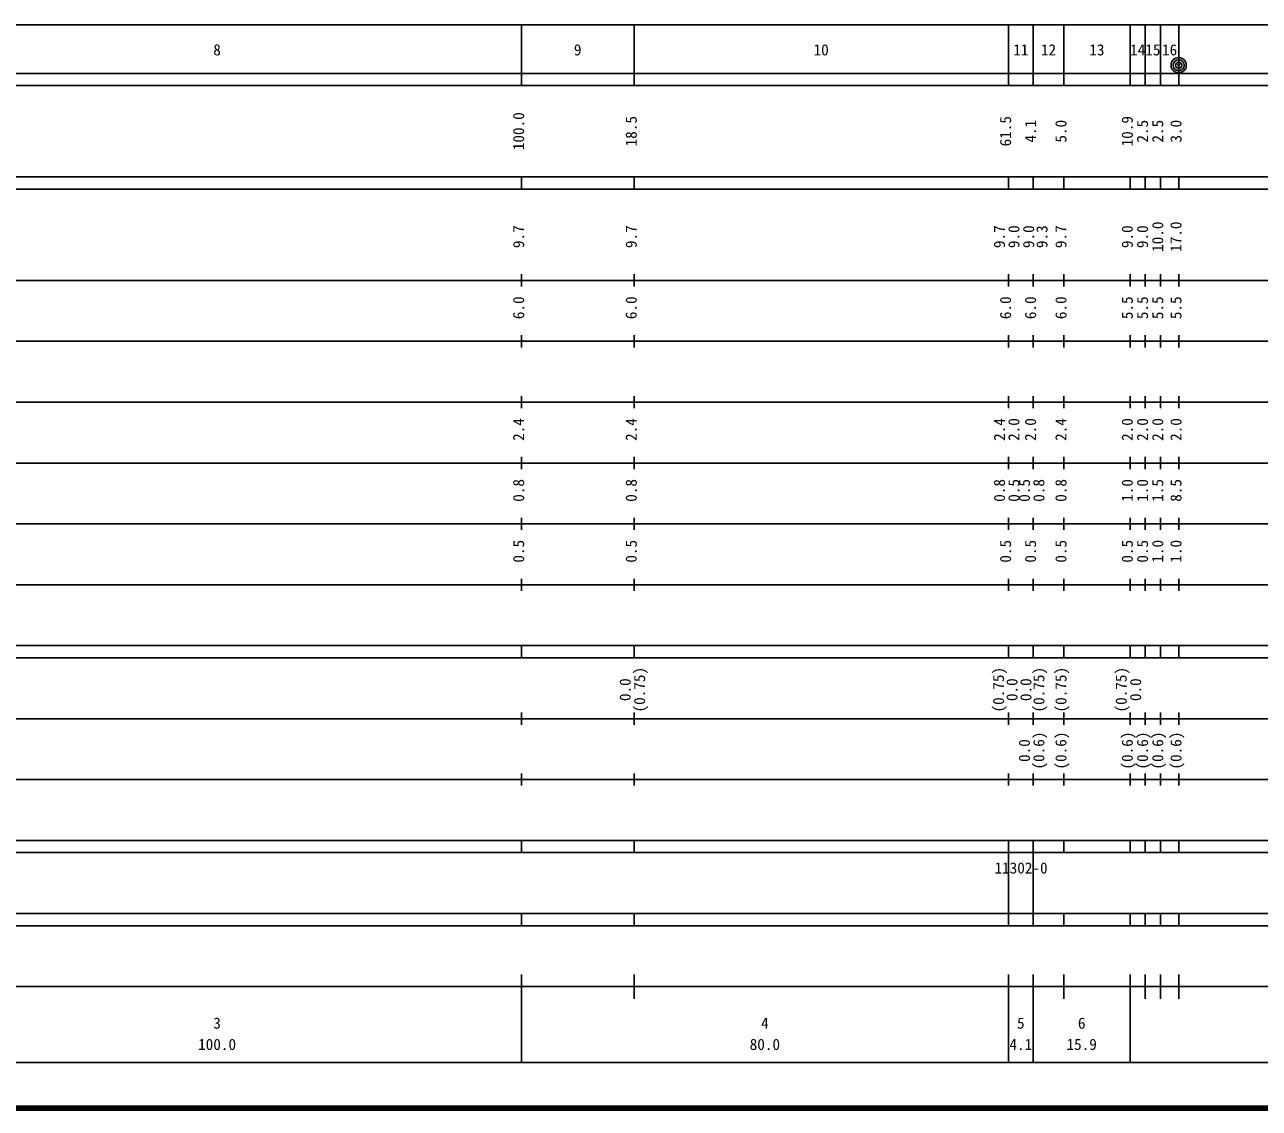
# Model space of a CAD drawing. Units: millimetres on the paper, enlarged 1000 times. Extents: x 40000 to 680000, y 20000 to 380000.
# Drawn here: x 286388 to 489234, y 20000 to 198000 of the extents above; entities that cross this region are included whole.
import ezdxf
from ezdxf.enums import TextEntityAlignment as Align

# ---------------------------------------------------------------- set-up
doc = ezdxf.new("R2010")
doc.units = ezdxf.units.MM
doc.header["$LTSCALE"] = 1000
doc.layers.add('M-TTL', color=2, linetype='Continuous', lineweight=140)
doc.layers.add('M-TTL-BAND', color=7, linetype='Continuous', lineweight=25)
doc.styles.add('ＭＳ ゴシック', font='')
doc.styles.get('ＭＳ ゴシック').set_extended_font_data('MS Gothic')

msp = doc.modelspace()

# ---------------------------------------------------------------- hatches: boundary and pattern name
at = {"layer": 'M-TTL-BAND'}
msp.add_hatch(color=256, dxfattribs=at).paths.add_polyline_path([(476136, 191345, 1), (475836, 191345, 1)])

# ---------------------------------------------------------------- linework, layer by layer
at = {"layer": 'M-TTL'}
msp.add_line((40000, 20000), (680000, 20000), dxfattribs=at)
at = {"layer": 'M-TTL-BAND'}
for p, q in [((68000, 198000), (579000, 198000)), ((368000, 188000), (368000, 198000)), ((386500, 188000), (386500, 198000)), ((448000, 188000), (448000, 198000)), ((452100, 188000), (452100, 198000)), ((457100, 188000), (457100, 198000)), ((468000, 188000), (468000, 198000)), ((470500, 188000), (470500, 198000)), ((473000, 188000), (473000, 198000)), ((476000, 188000), (476000, 198000)), ((40000, 190000), (579000, 190000)), ((40000, 188000), (579000, 188000)), ((40000, 173000), (579000, 173000)), ((368000, 171000), (368000, 173000)), ((386500, 171000), (386500, 173000)), ((448000, 171000), (448000, 173000)), ((452100, 171000), (452100, 173000)), ((457100, 171000), (457100, 173000)), ((468000, 171000), (468000, 173000)), ((470500, 171000), (470500, 173000)), ((473000, 171000), (473000, 173000)), ((476000, 171000), (476000, 173000)), ((40000, 171000), (579000, 171000)), ((368000, 155000), (368000, 157000)), ((386500, 155000), (386500, 157000)), ((448000, 155000), (448000, 157000)), ((452100, 155000), (452100, 157000)), ((457100, 155000), (457100, 157000)), ((468000, 155000), (468000, 157000)), ((470500, 155000), (470500, 157000)), ((473000, 155000), (473000, 157000)), ((476000, 155000), (476000, 157000)), ((40000, 156000), (579000, 156000)), ((368000, 145000), (368000, 147000)), ((386500, 145000), (386500, 147000)), ((448000, 145000), (448000, 147000)), ((452100, 145000), (452100, 147000)), ((457100, 145000), (457100, 147000)), ((468000, 145000), (468000, 147000)), ((470500, 145000), (470500, 147000)), ((473000, 145000), (473000, 147000)), ((476000, 145000), (476000, 147000)), ((46000, 146000), (579000, 146000)), ((52000, 136000), (579000, 136000)), ((368000, 135000), (368000, 137000)), ((386500, 135000), (386500, 137000)), ((448000, 135000), (448000, 137000)), ((452100, 135000), (452100, 137000)), ((457100, 135000), (457100, 137000)), ((468000, 135000), (468000, 137000)), ((470500, 135000), (470500, 137000)), ((473000, 135000), (473000, 137000)), ((476000, 135000), (476000, 137000)), ((46000, 126000), (579000, 126000)), ((368000, 125000), (368000, 127000)), ((386500, 125000), (386500, 127000)), ((448000, 125000), (448000, 127000)), ((452100, 125000), (452100, 127000)), ((457100, 125000), (457100, 127000)), ((468000, 125000), (468000, 127000)), ((470500, 125000), (470500, 127000)), ((473000, 125000), (473000, 127000)), ((476000, 125000), (476000, 127000)), ((52000, 116000), (579000, 116000)), ((368000, 115000), (368000, 117000)), ((386500, 115000), (386500, 117000)), ((448000, 115000), (448000, 117000)), ((452100, 115000), (452100, 117000)), ((457100, 115000), (457100, 117000)), ((468000, 115000), (468000, 117000)), ((470500, 115000), (470500, 117000)), ((473000, 115000), (473000, 117000)), ((476000, 115000), (476000, 117000)), ((46000, 106000), (579000, 106000)), ((368000, 105000), (368000, 107000)), ((386500, 105000), (386500, 107000)), ((448000, 105000), (448000, 107000)), ((452100, 105000), (452100, 107000)), ((457100, 105000), (457100, 107000)), ((468000, 105000), (468000, 107000)), ((470500, 105000), (470500, 107000)), ((473000, 105000), (473000, 107000)), ((476000, 105000), (476000, 107000)), ((40000, 96000), (579000, 96000)), ((368000, 94000), (368000, 96000)), ((386500, 94000), (386500, 96000)), ((448000, 94000), (448000, 96000)), ((452100, 94000), (452100, 96000)), ((457100, 94000), (457100, 96000)), ((468000, 94000), (468000, 96000)), ((470500, 94000), (470500, 96000)), ((473000, 94000), (473000, 96000)), ((476000, 94000), (476000, 96000)), ((40000, 94000), (579000, 94000)), ((49000, 84000), (579000, 84000)), ((368000, 83000), (368000, 85000)), ((386500, 83000), (386500, 85000)), ((448000, 83000), (448000, 85000)), ((452100, 83000), (452100, 85000)), ((457100, 83000), (457100, 85000)), ((468000, 83000), (468000, 85000)), ((470500, 83000), (470500, 85000)), ((473000, 83000), (473000, 85000)), ((476000, 83000), (476000, 85000)), ((40000, 74000), (579000, 74000)), ((368000, 73000), (368000, 75000)), ((386500, 73000), (386500, 75000)), ((448000, 73000), (448000, 75000)), ((452100, 73000), (452100, 75000)), ((457100, 73000), (457100, 75000)), ((468000, 73000), (468000, 75000)), ((470500, 73000), (470500, 75000)), ((473000, 73000), (473000, 75000)), ((476000, 73000), (476000, 75000)), ((40000, 64000), (579000, 64000)), ((368000, 62000), (368000, 64000)), ((386500, 62000), (386500, 64000)), ((448000, 62000), (448000, 64000)), ((452100, 62000), (452100, 64000)), ((457100, 62000), (457100, 64000)), ((468000, 62000), (468000, 64000)), ((470500, 62000), (470500, 64000)), ((473000, 62000), (473000, 64000)), ((476000, 62000), (476000, 64000)), ((40000, 62000), (579000, 62000)), ((448000, 52000), (448000, 62000)), ((452100, 52000), (452100, 62000)), ((40000, 52000), (579000, 52000)), ((368000, 50000), (368000, 52000)), ((386500, 50000), (386500, 52000)), ((448000, 50000), (448000, 52000)), ((452100, 50000), (452100, 52000)), ((457100, 50000), (457100, 52000)), ((468000, 50000), (468000, 52000)), ((470500, 50000), (470500, 52000)), ((473000, 50000), (473000, 52000)), ((476000, 50000), (476000, 52000)), ((40000, 50000), (579000, 50000)), ((368000, 27500), (368000, 42000)), ((386500, 38000), (386500, 42000)), ((448000, 27500), (448000, 42000)), ((452100, 27500), (452100, 42000)), ((457100, 38000), (457100, 42000)), ((468000, 27500), (468000, 42000)), ((470500, 38000), (470500, 42000)), ((473000, 38000), (473000, 42000)), ((476000, 38000), (476000, 42000)), ((40000, 40000), (579000, 40000)), ((68000, 27500), (579000, 27500))]:
    msp.add_line(p, q, dxfattribs=at)
msp.add_lwpolyline([(476136, 191345, 1), (475836, 191345, 1)], format="xyb", close=True, dxfattribs=at)
for radius in [1250, 900, 500, 150]:
    msp.add_circle((475986, 191345), radius, dxfattribs=at)

# ---------------------------------------------------------------- texts
at = {"layer": 'M-TTL-BAND', "style": 'ＭＳ ゴシック'}
for s, p in [('8', (318000, 192405)), ('9', (377250, 192405)), ('10', (417250, 192405)), ('11', (450050, 192405)), ('12', (454600, 192405)), ('13', (462550, 192405)), ('14', (469250, 192405)), ('15', (471750, 192405)), ('16', (474500, 192405)), ('3', (318000, 32523)), ('4', (408000, 32523)), ('5', (450050, 32523)), ('6', (460050, 32523)), ('100.0', (318000, 29033)), ('80.0', (408000, 29033)), ('4.1', (450050, 29033)), ('15.9', (460050, 29033))]:
    msp.add_text(s, height=1833, dxfattribs=at).set_placement(p, align=Align.BOTTOM_CENTER)
for s, p in [('100.0', (369000, 180500)), ('18.5', (387500, 180500)), ('61.5', (449000, 180500)), ('10.9', (469000, 180500)), ('4.1', (453100, 180500)), ('5.0', (458100, 180500)), ('2.5', (471500, 180500)), ('2.5', (474000, 180500)), ('3.0', (477000, 180500)), ('9.7', (369000, 163174)), ('9.7', (387500, 163174)), ('9.7', (448000, 163174)), ('9.0', (450370, 163174)), ('9.0', (452790, 163174)), ('9.3', (454983, 163174)), ('9.7', (458100, 163174)), ('9.0', (469000, 163174)), ('9.0', (471500, 163174)), ('10.0', (474000, 163174)), ('17.0', (477000, 163174)), ('6.0', (369000, 151500)), ('6.0', (387500, 151500)), ('6.0', (449000, 151500)), ('6.0', (453100, 151500)), ('6.0', (458100, 151500)), ('5.5', (469000, 151500)), ('5.5', (471500, 151500)), ('5.5', (474000, 151500)), ('5.5', (477000, 151500)), ('2.4', (369000, 131500)), ('2.4', (387500, 131500)), ('2.4', (448000, 131500)), ('2.0', (450370, 131500)), ('2.0', (453100, 131500)), ('2.4', (458100, 131500)), ('2.0', (469000, 131500)), ('2.0', (471500, 131500)), ('2.0', (474000, 131500)), ('2.0', (477000, 131500)), ('0.8', (369000, 121500)), ('0.8', (387500, 121500)), ('0.8', (448000, 121500)), ('0.5', (450370, 121500)), ('0.5', (452100, 121500)), ('0.8', (454470, 121500)), ('0.8', (458100, 121500)), ('1.0', (469000, 121500)), ('1.0', (471500, 121500)), ('1.5', (474000, 121500)), ('8.5', (477000, 121500)), ('0.5', (369000, 111500)), ('0.5', (387500, 111500)), ('0.5', (449000, 111500)), ('0.5', (453100, 111500)), ('0.5', (458100, 111500)), ('0.5', (469000, 111500)), ('0.5', (471500, 111500)), ('1.0', (474000, 111500)), ('1.0', (477000, 111500)), ('(0.75)', (388870, 88764)), ('(0.75)', (447843, 88764)), ('(0.75)', (454470, 88764)), ('(0.75)', (458100, 88764)), ('(0.75)', (468000, 88764)), ('0.0', (386500, 88764)), ('0.0', (450061, 88764)), ('0.0', (452345, 88764)), ('0.0', (470370, 88764)), ('(0.6)', (454470, 78764)), ('(0.6)', (458100, 78764)), ('(0.6)', (469000, 78764)), ('(0.6)', (471500, 78764)), ('(0.6)', (474000, 78764)), ('(0.6)', (477000, 78764)), ('0.0', (452100, 78764))]:
    msp.add_text(s, height=1833, rotation=90, dxfattribs=at).set_placement(p, align=Align.BOTTOM_CENTER)
msp.add_text('11302-0', height=1833, dxfattribs=at).set_placement((445726, 58010), align=Align.BOTTOM_LEFT)

doc.saveas('drawing.dxf')
